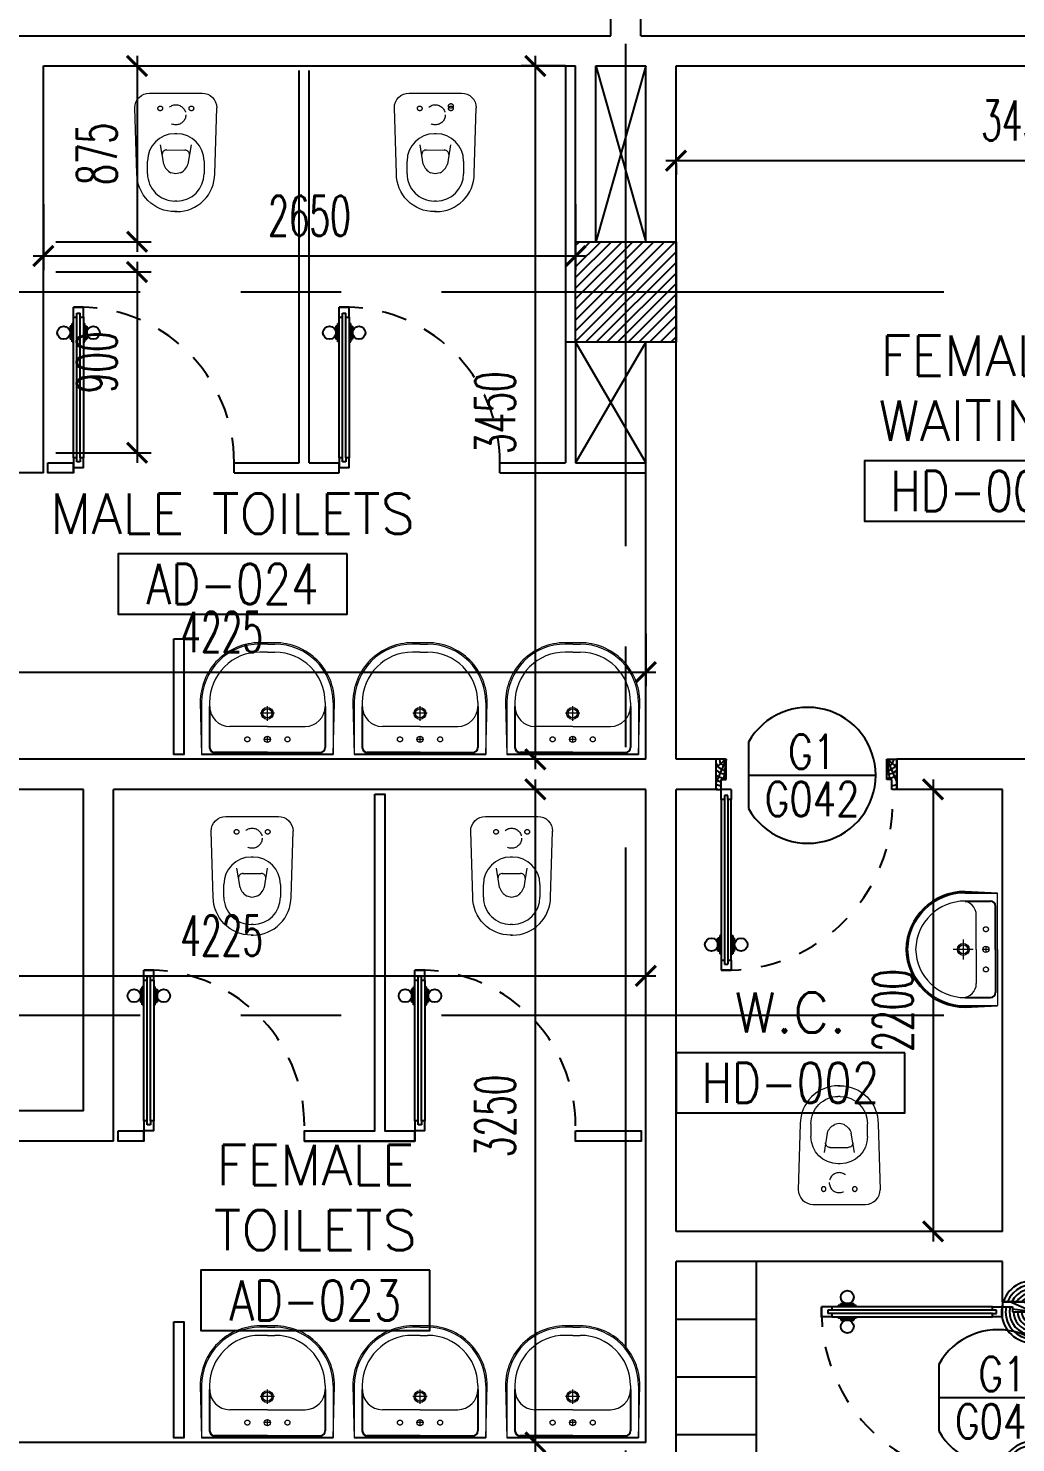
# Model space of a CAD drawing. Extents: x 417866.9 to 417960.2, y 43448 to 43538.2.
# Drawn here: x 417926.96 to 417931.88, y 43475.55 to 43482.59 of the extents above; entities that cross this region are included whole.
import ezdxf
from ezdxf.enums import TextEntityAlignment as Align

# ---------------------------------------------------------------- set-up
doc = ezdxf.new("R2010")
doc.units = 0
doc.header["$MEASUREMENT"] = 0
doc.header["$PDMODE"] = 3
doc.header["$PDSIZE"] = 0.1
for name, pattern in [('CENTERX2', [4, 2.5, -0.5, 0.5, -0.5]), ('DASHED', [0.75, 0.5, -0.25]), ('HIDDEN', [0.375, 0.25, -0.125]), ('HIDDEN2', [0.1875, 0.125, -0.0625])]:
    doc.linetypes.add(name, pattern=pattern)
doc.layers.get('0').update_dxf_attribs({"linetype": 'CONTINUOUS'})
doc.layers.get('DEFPOINTS').update_dxf_attribs({"linetype": 'CONTINUOUS'})
for name, color, linetype in [('A-JEERI', 3, 'CONTINUOUS'), ('AXES', 11, 'CENTERX2'), ('COL', 2, 'CONTINUOUS'), ('DIM', 4, 'CONTINUOUS'), ('DOOR', 4, 'CONTINUOUS'), ('DOOR-CR', 2, 'CONTINUOUS'), ('DOOR-NO', 3, 'CONTINUOUS'), ('FIX', 3, 'CONTINUOUS'), ('HAT', 8, 'CONTINUOUS'), ('Locker', 7, 'CONTINUOUS'), ('PART', 9, 'CONTINUOUS'), ('RM-BOX', 2, 'CONTINUOUS'), ('RM-NAME', 2, 'CONTINUOUS'), ('RM-NO', 2, 'CONTINUOUS'), ('SHAFT', 7, 'CONTINUOUS'), ('TEXT', 4, 'CONTINUOUS'), ('WALL', 2, 'CONTINUOUS')]:
    doc.layers.add(name, color=color, linetype=linetype)
doc.styles.add('ROMANS', font='ROMANS.shx', dxfattribs={"width": 0.6})
doc.dimstyles.new('STANDARD in', dxfattribs={"dimtxt": 0.2, "dimasz": 0.1, "dimexe": 0.07, "dimexo": 0.05, "dimgap": 0.1, "dimtad": 1, "dimdec": 0, "dimlfac": 1000, "dimzin": 0, "dimdsep": 46, "dimtxsty": 'ROMANS', "dimblk": 'ARCHTICK', "dimcen": 0.05, "dimdle": 0.05, "dimclrd": 4, "dimclre": 4, "dimclrt": 2, "dimadec": 0, "dimazin": 0, "dimtfac": 1, "dimtdec": 0, "dimtmove": 2, "dimatfit": 3, "dimfxl": 0, "dimtolj": 1, "dimtzin": 0, "dimarcsym": 0})

# ---------------------------------------------------------------- blocks, each defined once
blk = doc.blocks.new('WC')
at = {"layer": 'FIX', "lineweight": 20}
for p, q in [((475, 140.8), (538, 140.8)), ((394.8, 75.7), (490.4, 60.1)), ((339, 4.8), (339, -4.8)), ((533.7, 24.2), (539.5, 0)), ((539.5, 0), (533.7, -24.2)), ((674, 4.8), (674, -4.8)), ((490.4, -60.1), (394.8, -75.7)), ((213.2, -203.8), (210, -203.8)), ((538, -140.8), (475, -140.8))]:
    blk.add_line(p, q, dxfattribs=at)
at = {"layer": 'FIX', "linetype": 'Continuous', "lineweight": 20}
blk.add_line((420.1, -47.3), (420.4, 44.6), dxfattribs=at)
at = {"layer": 'FIX', "lineweight": 20}
for points in [[(210, -203.8, -0.414214), (137, -130.8), (137, 0), (137, 130.8, -0.414214), (210, 203.8)], [(727, -4.8), (727, 4.8, 0.414214), (538, 193.8), (210, 203.8)], [(727, 4.8), (727, -4.8, -0.414214), (538, -193.8), (210, -203.8)]]:
    blk.add_lwpolyline(points, format="xyb", dxfattribs=at)
at = {"layer": 'FIX', "linetype": 'HIDDEN', "lineweight": 20, "ltscale": 0.05}
for centre in [(213.2, 77.5), (213.2, -77.5)]:
    blk.add_circle(centre, 11.6, dxfattribs=at)
at = {"layer": 'FIX', "linetype": 'HIDDEN2', "lineweight": 20, "ltscale": 0.3}
blk.add_circle((245, 0), 49.8, dxfattribs=at)
at = {"layer": 'FIX', "lineweight": 20}
for centre, radius, start, end in [((475, 4.8), 136, 90, 180), ((538, 4.8), 136, 360, 90), ((464.4, -17.6), 82, 51.07583, 71.50405), ((473, -6.9), 68.2, 27.15318, 51.07583), ((475, -4.8), 136, 180, 270), ((464.4, 17.6), 82, 288.49595, 308.92417), ((473, 6.9), 68.2, 308.92417, 332.84682), ((538, -4.8), 136, 270, 0)]:
    blk.add_arc(centre, radius, start, end, dxfattribs=at)
at = {"layer": 'FIX', "linetype": 'Continuous', "lineweight": 20}
for centre, start, end in [((442.7, 45.5), 88.38785, 182.33379), ((442.4, -45.6), 177.66621, 271.61215)]:
    blk.add_arc(centre, 22.3, start, end, dxfattribs=at)
blk = doc.blocks.new('DOOR90')
at = {"layer": 'DOOR', "color": 7, "linetype": 'ByBlock'}
for p, q in [((-150, 0), (0, 0)), ((-150, 0), (-150, -25)), ((0, -50), (-113.7, 0)), ((0, -50), (-40.1, 0)), ((0, -50), (0, 0)), ((-1000, -25), (-1050, -25)), ((-1050, -75), (-1050, -25)), ((-1050, -25), (-1050, -75)), ((-1000, -42), (-1020, -42)), ((-1020, -42), (-1020, -58)), ((-1000, -58), (-1020, -58)), ((-1000, -25), (-1000, -42)), ((-1000, -58), (-1000, -75)), ((-877.6, -17.8), (-967.6, -17.8)), ((-967.6, -25), (-967.6, -17.8)), ((-955, -8.8), (-890.2, -8.8)), ((-955, -17.8), (-955, -8.8)), ((-955, -17.8), (-890.2, -17.8)), ((-890.2, -17.8), (-890.2, -8.8)), ((-877.6, -25), (-877.6, -17.8)), ((-200, -25), (-150, -25)), ((-200, -42), (-200, -25)), ((-180, -42), (-200, -42)), ((-200, -58), (-180, -58)), ((-200, -75), (-200, -58)), ((-180, -58), (-180, -42)), ((-150, -25), (-100, -25)), ((-150, -75), (-150, -25)), ((-100, -25), (-100, -50)), ((0, -50), (-100, -36.6)), ((-100, -50), (0, -50)), ((-1000, -75), (-1050, -75)), ((-967.6, -75), (-967.6, -82.2)), ((-877.6, -82.2), (-967.6, -82.2)), ((-955, -82.2), (-890.2, -82.2)), ((-955, -82.2), (-955, -91.2)), ((-955, -91.2), (-890.2, -91.2)), ((-890.2, -82.2), (-890.2, -91.2)), ((-877.6, -75), (-877.6, -82.2)), ((-150, -75), (-200, -75)), ((-150, -875), (-100, -875)), ((-150, -900), (-150, -875)), ((-150, -900), (0, -900)), ((0, -900), (-150, -900)), ((0, -850), (-113.7, -900)), ((-100, -875), (-100, -850)), ((0, -850), (-100, -863.4)), ((-100, -850), (0, -850)), ((0, -850), (-40.1, -900)), ((0, -850), (0, -900))]:
    blk.add_line(p, q, dxfattribs=at)
at = {"layer": 'DOOR', "linetype": 'ByBlock'}
for p, q in [((-200, -25), (-1000, -25)), ((-200, -42), (-1000, -42)), ((-200, -58), (-1000, -58)), ((-1000, -75), (-200, -75))]:
    blk.add_line(p, q, dxfattribs=at)
at = {"layer": 'DOOR', "color": 7, "linetype": 'ByBlock'}
for centre in [(-922.6, 23.5), (-922.6, -123.5)]:
    blk.add_circle(centre, 32.4, dxfattribs=at)
for centre, radius, start, end in [((0, -50), 154.4, 161.10529, 166.28577), ((0, -50), 94.4, 148.01819, 180), ((0, -50), 134.4, 158.15985, 169.28002), ((0, -50), 114.4, 154.08384, 167.37743), ((0, -50), 74.4, 137.77643, 180), ((0, -50), 54.4, 113.20738, 180), ((0, -50), 34.4, 90, 180), ((0, -50), 14.4, 90, 180), ((0, -850), 154.4, 193.71423, 198.89471), ((0, -850), 134.4, 190.71998, 201.84015), ((0, -850), 94.4, 180, 211.98181), ((0, -850), 74.4, 180, 222.22357), ((0, -850), 54.4, 180, 246.79262), ((0, -850), 34.4, 180, 270), ((0, -850), 14.4, 180, 270)]:
    blk.add_arc(centre, radius, start, end, dxfattribs=at)
at = {"layer": 'DOOR', "linetype": 'HIDDEN', "ltscale": 0.5}
blk.add_arc((-222.2, -50), 828.2, 178.27012, 275.00304, dxfattribs=at)
blk = doc.blocks.new('RM1')
at = {"layer": 'RM-BOX'}
blk.add_lwpolyline([(569.9, -200), (-569.9, -200), (-569.9, -500), (569.9, -500)], close=True, dxfattribs=at)
at = {"layer": 'RM-NAME', "style": 'ROMANS'}
for tag, p in [('ROOMNAME1', (0, 323.8)), ('ROOMNAME2', (0, 0))]:
    blk.add_attdef(tag, text='', height=200, dxfattribs=at).set_placement(p, align=Align.MIDDLE)
at = {"layer": 'RM-NO', "style": 'ROMANS', "width": 0.8}
blk.add_attdef('ROOMNO', text='', height=200, dxfattribs=at).set_placement((0, -350), align=Align.MIDDLE)
blk = doc.blocks.new('DD1')
at = {"layer": 'DOOR-CR'}
blk.add_line((-316.5, 0), (316.5, 0), dxfattribs=at)
blk.add_lwpolyline([(-316.5, -165.7, 3.820224), (-316.5, 165.7)], format="xyb", close=True, dxfattribs=at)
at = {"layer": 'DOOR-NO', "color": 255, "style": 'ROMANS'}
for tag, width, p in [('G', 0.8, (-21.7, 155.8)), ('0000', 0.7, (-21.7, -135.5))]:
    blk.add_attdef(tag, text='', height=195.5, dxfattribs=dict(at, width=width)).set_placement(p, align=Align.MIDDLE)
blk = doc.blocks.new('COL50')
at = {"layer": 'COL'}
blk.add_lwpolyline([(-250, 250), (-250, -250), (250, -250), (250, 250)], close=True, dxfattribs=at)
blk = doc.blocks.new('*X79')
at = {"color": 0}
for p, q in [((235124.7, 25061), (235624.7, 25561)), ((235128.6, 25117.8), (235571.7, 25561)), ((235128.6, 25170.9), (235518.7, 25561)), ((235128.6, 25223.9), (235465.6, 25561)), ((235128.6, 25276.9), (235412.6, 25561)), ((235128.6, 25330), (235359.6, 25561)), ((235128.6, 25383), (235306.5, 25561)), ((235128.6, 25436), (235253.5, 25561)), ((235128.6, 25489.1), (235200.5, 25561)), ((235128.6, 25542.1), (235147.4, 25561)), ((235177.8, 25061), (235628.6, 25511.8)), ((235230.8, 25061), (235628.6, 25458.7)), ((235283.8, 25061), (235628.6, 25405.7)), ((235336.9, 25061), (235628.6, 25352.7)), ((235389.9, 25061), (235628.6, 25299.6)), ((235442.9, 25061), (235628.6, 25246.6)), ((235496, 25061), (235628.6, 25193.6)), ((235549, 25061), (235628.6, 25140.5)), ((235602, 25061), (235628.6, 25087.5))]:
    blk.add_line(p, q, dxfattribs=at)
blk = doc.blocks.new('LAV1')
at = {"layer": 'FIX', "linetype": 'DASHED', "lineweight": 20, "ltscale": 0.05}
for p, q in [((49.5, 220), (-50.5, 220)), ((-0.5, 170), (-0.5, 270)), ((-0.5, 170), (-0.5, 270))]:
    blk.add_line(p, q, dxfattribs=at)
at = {"layer": 'FIX', "linetype": 'ByBlock', "ltscale": 0.3}
for p, q in [((-287, 210), (-280, 50)), ((-240, 210), (-240, 85)), ((240, 210), (240, 85)), ((287, 210), (280, 50)), ((0, 60), (-215, 60)), ((0, 60), (215, 60))]:
    blk.add_line(p, q, dxfattribs=at)
at = {"layer": 'FIX', "linetype": 'Continuous', "lineweight": 20}
for p, q in [((-280, 210), (-280, 50)), ((0, 155), (-170, 155)), ((0, 155), (170, 155)), ((280, 210), (280, 50)), ((0, 50), (-280, 50)), ((0, 50), (-247.3, 50)), ((0, 50), (280, 50)), ((0, 50), (247.3, 50))]:
    blk.add_line(p, q, dxfattribs=at)
at = {"layer": 'FIX', "lineweight": 20}
for p, q in [((15.6, 107.5), (-15.5, 107.5)), ((0, 92), (0, 123))]:
    blk.add_line(p, q, dxfattribs=at)
for centre, radius in [((-0.5, 220), 29.5), ((-0.5, 220), 22.5), ((0, 107.5), 15.5)]:
    blk.add_circle(centre, radius, dxfattribs=at)
at = {"layer": 'FIX', "linetype": 'HIDDEN', "lineweight": 20, "ltscale": 0.05}
for centre in [(-100, 107.5), (100, 107.5)]:
    blk.add_circle(centre, 12.4, dxfattribs=at)
at = {"layer": 'FIX', "linetype": 'ByBlock', "ltscale": 0.3}
for centre, radius, start, end in [((5.1, 212), 292.1, 90.99638, 180.39035), ((-5.1, 212), 292.1, 359.60965, 89.00362), ((-215, 85), 25, 180, 270), ((215, 85), 25, 270, 0)]:
    blk.add_arc(centre, radius, start, end, dxfattribs=at)
at = {"layer": 'FIX', "linetype": 'Continuous', "lineweight": 20}
for centre, radius, start, end in [((5.1, 212), 285.1, 91.02017, 180.39998), ((-5.1, 212), 285.1, 359.60002, 88.97983), ((5.1, 212), 245.1, 91.18134, 180.46566), ((-5.1, 212), 245.1, 359.53434, 88.81866), ((-170, 225), 70, 180, 270), ((170, 225), 70, 270, 0)]:
    blk.add_arc(centre, radius, start, end, dxfattribs=at)
blk = doc.blocks.new('LAV-003')
at = {"layer": 'FIX', "linetype": 'ByBlock'}
blk.add_line((-327.5, -25), (327.5, -25), dxfattribs=at)
at = {"layer": 'FIX', "linetype": 'Continuous', "lineweight": 20}
for p, q in [((-327.5, -285), (-327.5, -25)), ((327.5, -285), (327.5, -25)), ((0, -165), (-187.5, -165)), ((0, -165), (187.5, -165)), ((-287.5, -285), (-287.5, -265)), ((287.5, -285), (287.5, -265)), ((0, -535), (-37.5, -535)), ((0, -535), (37.5, -535)), ((0, -575), (-37.5, -575)), ((0, -575), (37.5, -575))]:
    blk.add_line(p, q, dxfattribs=at)
at = {"layer": 'FIX', "linetype": 'ByBlock', "ltscale": 0.3}
for p, q in [((-287.5, -265), (-287.5, -60)), ((0, -35), (-262.5, -35)), ((0, -35), (262.5, -35)), ((287.5, -265), (287.5, -60))]:
    blk.add_line(p, q, dxfattribs=at)
at = {"layer": 'FIX', "lineweight": 20}
for p, q in [((-15.6, -100.9), (15.5, -100.9)), ((0, -85.4), (0, -116.5))]:
    blk.add_line(p, q, dxfattribs=at)
at = {"layer": 'FIX', "linetype": 'DASHED', "lineweight": 20, "ltscale": 0.04}
for p, q in [((0, -193.9), (0, -266.1)), ((-35.7, -230.5), (36.6, -230.5))]:
    blk.add_line(p, q, dxfattribs=at)
at = {"layer": 'FIX', "linetype": 'Continuous', "lineweight": 20}
blk.add_lwpolyline([(294.8, -25), (0, -25), (-327.5, -25), (-334.5, -285, 0.414214), (-37.5, -582), (0, -582), (37.5, -582, 0.414214), (334.5, -285), (327.5, -25), (0, -25)], format="xyb", dxfattribs=at)
at = {"layer": 'FIX', "linetype": 'HIDDEN', "lineweight": 20, "ltscale": 0.05}
for centre in [(-100, -100.9), (100, -100.9)]:
    blk.add_circle(centre, 12.4, dxfattribs=at)
at = {"layer": 'FIX', "lineweight": 20}
for centre, radius in [((0, -100.9), 15.5), ((0.5, -230), 29.5), ((0.5, -230), 22.5)]:
    blk.add_circle(centre, radius, dxfattribs=at)
at = {"layer": 'FIX', "linetype": 'ByBlock', "ltscale": 0.3}
for centre, start, end in [((-262.5, -60), 90, 180), ((262.5, -60), 0, 90)]:
    blk.add_arc(centre, 25, start, end, dxfattribs=at)
at = {"layer": 'FIX', "linetype": 'Continuous', "lineweight": 20}
for centre, radius, start, end in [((-187.5, -265), 100, 90, 180), ((187.5, -265), 100, 0, 90), ((-37.5, -285), 290, 180, 270), ((-37.5, -285), 250, 180, 270), ((37.5, -285), 290, 270, 0), ((37.5, -285), 250, 270, 0)]:
    blk.add_arc(centre, radius, start, end, dxfattribs=at)
blk = doc.blocks.new('_ARCHTICK')
at = {"color": 0, "linetype": 'ByBlock', "const_width": 0.15}
blk.add_lwpolyline([(-0.5, -0.5), (0.5, 0.5)], dxfattribs=at)
blk = doc.blocks.new('*D229')
at = {"layer": 'DEFPOINTS', "color": 0}
for p in [(417929.4862, 43478.7993), (417930.0366, 43478.7993), (417930.0366, 43475.5493)]:
    blk.add_point(p, dxfattribs=at)
at = {"layer": 'DIM', "color": 4, "lineweight": -2}
for p, q in [((417929.4862, 43475.4993), (417929.4862, 43478.8493)), ((417929.9866, 43478.7993), (417929.4162, 43478.7993)), ((417929.9866, 43475.5493), (417929.4162, 43475.5493))]:
    blk.add_line(p, q, dxfattribs=at)
at = {"layer": 'DIM', "color": 4, "lineweight": -2, "xscale": 0.1, "yscale": 0.1, "zscale": 0.1}
for p, rotation in [((417929.4862, 43478.7993), 90), ((417929.4862, 43475.5493), 270)]:
    blk.add_blockref('_ARCHTICK', p, dxfattribs=dict(at, rotation=rotation))
at = {"layer": 'DIM', "color": 2, "insert": (417929.2862, 43477.1743), "char_height": 0.2, "attachment_point": 5, "rotation": 90, "style": 'ROMANS'}
blk.add_mtext('\\A1;3250', dxfattribs=at)
blk = doc.blocks.new('*D230')
at = {"layer": 'DEFPOINTS', "color": 0}
for p in [(417930.0366, 43477.8715), (417930.0366, 43476.103), (417925.8116, 43475.7792)]:
    blk.add_point(p, dxfattribs=at)
at = {"layer": 'DIM', "color": 4, "lineweight": -2}
for p, q in [((417925.8116, 43475.8292), (417925.8116, 43477.9415)), ((417930.0366, 43476.153), (417930.0366, 43477.9415)), ((417925.7616, 43477.8715), (417930.0866, 43477.8715))]:
    blk.add_line(p, q, dxfattribs=at)
at = {"layer": 'DIM', "color": 4, "lineweight": -2, "xscale": 0.1, "yscale": 0.1, "zscale": 0.1, "rotation": 180}
blk.add_blockref('_ARCHTICK', (417925.8116, 43477.8715), dxfattribs=at)
at = {"layer": 'DIM', "color": 4, "lineweight": -2, "xscale": 0.1, "yscale": 0.1, "zscale": 0.1}
blk.add_blockref('_ARCHTICK', (417930.0366, 43477.8715), dxfattribs=at)
at = {"layer": 'DIM', "color": 2, "insert": (417927.9241, 43478.0715), "char_height": 0.2, "attachment_point": 5, "style": 'ROMANS'}
blk.add_mtext('\\A1;4225', dxfattribs=at)
blk = doc.blocks.new('*D231')
at = {"layer": 'DEFPOINTS', "color": 0}
for p in [(417929.4862, 43482.3993), (417929.6866, 43482.3993), (417930.0366, 43478.9493)]:
    blk.add_point(p, dxfattribs=at)
at = {"layer": 'DIM', "color": 4, "lineweight": -2}
for p, q in [((417929.4862, 43478.8993), (417929.4862, 43482.4493)), ((417929.6366, 43482.3993), (417929.4162, 43482.3993)), ((417929.9866, 43478.9493), (417929.4162, 43478.9493))]:
    blk.add_line(p, q, dxfattribs=at)
at = {"layer": 'DIM', "color": 4, "lineweight": -2, "xscale": 0.1, "yscale": 0.1, "zscale": 0.1}
for p, rotation in [((417929.4862, 43482.3993), 90), ((417929.4862, 43478.9493), 270)]:
    blk.add_blockref('_ARCHTICK', p, dxfattribs=dict(at, rotation=rotation))
at = {"layer": 'DIM', "color": 2, "insert": (417929.2862, 43480.6743), "char_height": 0.2, "attachment_point": 5, "rotation": 90, "style": 'ROMANS'}
blk.add_mtext('\\A1;3450', dxfattribs=at)
blk = doc.blocks.new('*D232')
at = {"layer": 'DEFPOINTS', "color": 0}
for p in [(417930.0366, 43479.6257), (417930.0366, 43479.3824), (417925.8116, 43478.9493)]:
    blk.add_point(p, dxfattribs=at)
at = {"layer": 'DIM', "color": 4, "lineweight": -2}
for p, q in [((417930.0366, 43479.5757), (417930.0366, 43479.3124)), ((417925.8116, 43478.9993), (417925.8116, 43479.4524)), ((417925.7616, 43479.3824), (417930.0866, 43479.3824))]:
    blk.add_line(p, q, dxfattribs=at)
at = {"layer": 'DIM', "color": 4, "lineweight": -2, "xscale": 0.1, "yscale": 0.1, "zscale": 0.1, "rotation": 180}
blk.add_blockref('_ARCHTICK', (417925.8116, 43479.3824), dxfattribs=at)
at = {"layer": 'DIM', "color": 4, "lineweight": -2, "xscale": 0.1, "yscale": 0.1, "zscale": 0.1}
blk.add_blockref('_ARCHTICK', (417930.0366, 43479.3824), dxfattribs=at)
at = {"layer": 'DIM', "color": 2, "insert": (417927.9241, 43479.5824), "char_height": 0.2, "attachment_point": 5, "style": 'ROMANS'}
blk.add_mtext('\\A1;4225', dxfattribs=at)
blk = doc.blocks.new('*D233')
at = {"layer": 'DEFPOINTS', "color": 0}
for p in [(417927.0366, 43481.761), (417929.6866, 43481.761), (417927.0366, 43481.4534)]:
    blk.add_point(p, dxfattribs=at)
at = {"layer": 'DIM', "color": 4, "lineweight": -2}
for p, q in [((417927.0366, 43481.711), (417927.0366, 43481.3834)), ((417929.6866, 43481.711), (417929.6866, 43481.3834)), ((417929.7366, 43481.4534), (417926.9866, 43481.4534))]:
    blk.add_line(p, q, dxfattribs=at)
at = {"layer": 'DIM', "color": 4, "lineweight": -2, "xscale": 0.1, "yscale": 0.1, "zscale": 0.1, "rotation": 180}
blk.add_blockref('_ARCHTICK', (417927.0366, 43481.4534), dxfattribs=at)
at = {"layer": 'DIM', "color": 4, "lineweight": -2, "xscale": 0.1, "yscale": 0.1, "zscale": 0.1}
blk.add_blockref('_ARCHTICK', (417929.6866, 43481.4534), dxfattribs=at)
at = {"layer": 'DIM', "color": 2, "insert": (417928.3616, 43481.6534), "char_height": 0.2, "attachment_point": 5, "style": 'ROMANS'}
blk.add_mtext('\\A1;2650', dxfattribs=at)
blk = doc.blocks.new('*D463')
at = {"layer": 'DEFPOINTS', "color": 0}
for p in [(417927.048, 43482.3993), (417927.048, 43481.5243), (417927.5031, 43481.5243)]:
    blk.add_point(p, dxfattribs=at)
at = {"layer": 'DIM', "color": 4, "lineweight": -2}
for p, q in [((417927.5031, 43482.4493), (417927.5031, 43481.4743)), ((417927.098, 43482.3993), (417927.5731, 43482.3993)), ((417927.098, 43481.5243), (417927.5731, 43481.5243))]:
    blk.add_line(p, q, dxfattribs=at)
at = {"layer": 'DIM', "color": 4, "lineweight": -2, "xscale": 0.1, "yscale": 0.1, "zscale": 0.1}
for p, rotation in [((417927.5031, 43482.3993), 90), ((417927.5031, 43481.5243), 270)]:
    blk.add_blockref('_ARCHTICK', p, dxfattribs=dict(at, rotation=rotation))
at = {"layer": 'DIM', "color": 2, "insert": (417927.3031, 43481.9618), "char_height": 0.2, "attachment_point": 5, "rotation": 90, "style": 'ROMANS'}
blk.add_mtext('\\A1;875', dxfattribs=at)
blk = doc.blocks.new('*D462')
at = {"layer": 'DEFPOINTS', "color": 0}
for p in [(417927.048, 43481.3743), (417927.048, 43480.4743), (417927.5031, 43480.4743)]:
    blk.add_point(p, dxfattribs=at)
at = {"layer": 'DIM', "color": 4, "lineweight": -2}
for p, q in [((417927.5031, 43481.4243), (417927.5031, 43480.4243)), ((417927.098, 43481.3743), (417927.5731, 43481.3743)), ((417927.098, 43480.4743), (417927.5731, 43480.4743))]:
    blk.add_line(p, q, dxfattribs=at)
at = {"layer": 'DIM', "color": 4, "lineweight": -2, "xscale": 0.1, "yscale": 0.1, "zscale": 0.1}
for p, rotation in [((417927.5031, 43481.3743), 90), ((417927.5031, 43480.4743), 270)]:
    blk.add_blockref('_ARCHTICK', p, dxfattribs=dict(at, rotation=rotation))
at = {"layer": 'DIM', "color": 2, "insert": (417927.3031, 43480.9243), "char_height": 0.2, "attachment_point": 5, "rotation": 90, "style": 'ROMANS'}
blk.add_mtext('\\A1;900', dxfattribs=at)
blk = doc.blocks.new('*D250')
at = {"layer": 'DEFPOINTS', "color": 0}
for p in [(417930.1866, 43481.9649), (417933.6366, 43481.9649), (417933.6366, 43481.9281)]:
    blk.add_point(p, dxfattribs=at)
at = {"layer": 'DIM', "color": 4, "lineweight": -2}
for p, q in [((417930.1366, 43481.9281), (417933.6866, 43481.9281)), ((417930.1866, 43481.9149), (417930.1866, 43481.8581)), ((417933.6366, 43481.9149), (417933.6366, 43481.8581))]:
    blk.add_line(p, q, dxfattribs=at)
at = {"layer": 'DIM', "color": 4, "lineweight": -2, "xscale": 0.1, "yscale": 0.1, "zscale": 0.1, "rotation": 180}
blk.add_blockref('_ARCHTICK', (417930.1866, 43481.9281), dxfattribs=at)
at = {"layer": 'DIM', "color": 4, "lineweight": -2, "xscale": 0.1, "yscale": 0.1, "zscale": 0.1}
blk.add_blockref('_ARCHTICK', (417933.6366, 43481.9281), dxfattribs=at)
at = {"layer": 'DIM', "color": 2, "insert": (417931.9116, 43482.1281), "char_height": 0.2, "attachment_point": 5, "style": 'ROMANS'}
blk.add_mtext('\\A1;3450', dxfattribs=at)
blk = doc.blocks.new('*D253')
at = {"layer": 'DEFPOINTS', "color": 0}
for p in [(417931.8116, 43478.7993), (417931.4661, 43476.5993), (417931.8116, 43476.5993)]:
    blk.add_point(p, dxfattribs=at)
at = {"layer": 'DIM', "color": 4, "lineweight": -2}
for p, q in [((417931.4661, 43478.8493), (417931.4661, 43476.5493)), ((417931.7616, 43478.7993), (417931.3961, 43478.7993)), ((417931.7616, 43476.5993), (417931.3961, 43476.5993))]:
    blk.add_line(p, q, dxfattribs=at)
at = {"layer": 'DIM', "color": 4, "lineweight": -2, "xscale": 0.1, "yscale": 0.1, "zscale": 0.1}
for p, rotation in [((417931.4661, 43478.7993), 90), ((417931.4661, 43476.5993), 270)]:
    blk.add_blockref('_ARCHTICK', p, dxfattribs=dict(at, rotation=rotation))
at = {"layer": 'DIM', "color": 2, "insert": (417931.2661, 43477.6993), "char_height": 0.2, "attachment_point": 5, "rotation": 90, "style": 'ROMANS'}
blk.add_mtext('\\A1;2200', dxfattribs=at)

msp = doc.modelspace()

# ---------------------------------------------------------------- linework, layer by layer
at = {"layer": 'AXES'}
for p, q in [((417929.9366, 43460.01), (417929.9366, 43537.5491)), ((417959.5194, 43481.2743), (417889.6966, 43481.2743)), ((417959.5194, 43477.6743), (417889.6966, 43477.6743))]:
    msp.add_line(p, q, dxfattribs=at)
at = {"layer": 'DOOR', "linetype": 'ByBlock'}
for p, q in [((417927.1866, 43481.1993), (417927.2366, 43481.1993)), ((417927.2366, 43481.1993), (417927.1866, 43481.1993)), ((417927.1866, 43481.1493), (417927.1866, 43481.1993)), ((417927.1866, 43480.4493), (417927.1866, 43481.1493)), ((417927.1866, 43481.1493), (417927.2036, 43481.1493)), ((417927.2036, 43481.1693), (417927.2196, 43481.1693)), ((417927.2036, 43481.1493), (417927.2036, 43481.1693)), ((417927.2036, 43480.4493), (417927.2036, 43481.1493)), ((417927.2196, 43481.1493), (417927.2196, 43481.1693)), ((417927.2196, 43480.4493), (417927.2196, 43481.1493)), ((417927.2196, 43481.1493), (417927.2366, 43481.1493)), ((417927.2366, 43481.1493), (417927.2366, 43481.1993)), ((417927.2366, 43481.1493), (417927.2366, 43480.4493)), ((417928.5097, 43481.1993), (417928.5597, 43481.1993)), ((417928.5597, 43481.1993), (417928.5097, 43481.1993)), ((417928.5097, 43481.1493), (417928.5097, 43481.1993)), ((417928.5097, 43480.4493), (417928.5097, 43481.1493)), ((417928.5097, 43481.1493), (417928.5267, 43481.1493)), ((417928.5267, 43481.1693), (417928.5427, 43481.1693)), ((417928.5267, 43481.1493), (417928.5267, 43481.1693)), ((417928.5267, 43480.4493), (417928.5267, 43481.1493)), ((417928.5427, 43481.1493), (417928.5427, 43481.1693)), ((417928.5427, 43480.4493), (417928.5427, 43481.1493)), ((417928.5427, 43481.1493), (417928.5597, 43481.1493)), ((417928.5597, 43481.1493), (417928.5597, 43481.1993)), ((417928.5597, 43481.1493), (417928.5597, 43480.4493)), ((417927.1794, 43481.1044), (417927.1704, 43481.1044)), ((417927.1704, 43481.1044), (417927.1704, 43481.0396)), ((417927.1866, 43481.117), (417927.1794, 43481.117)), ((417927.1794, 43481.027), (417927.1794, 43481.117)), ((417927.1794, 43481.1044), (417927.1794, 43481.0396)), ((417927.2366, 43481.117), (417927.2438, 43481.117)), ((417927.2438, 43481.027), (417927.2438, 43481.117)), ((417927.2438, 43481.1044), (417927.2528, 43481.1044)), ((417927.2438, 43481.1044), (417927.2438, 43481.0396)), ((417927.2528, 43481.1044), (417927.2528, 43481.0396)), ((417928.5025, 43481.1044), (417928.4935, 43481.1044)), ((417928.4935, 43481.1044), (417928.4935, 43481.0396)), ((417928.5097, 43481.117), (417928.5025, 43481.117)), ((417928.5025, 43481.027), (417928.5025, 43481.117)), ((417928.5025, 43481.1044), (417928.5025, 43481.0396)), ((417928.5597, 43481.117), (417928.5669, 43481.117)), ((417928.5669, 43481.027), (417928.5669, 43481.117)), ((417928.5669, 43481.1044), (417928.5759, 43481.1044)), ((417928.5669, 43481.1044), (417928.5669, 43481.0396)), ((417928.5759, 43481.1044), (417928.5759, 43481.0396)), ((417927.1794, 43481.0396), (417927.1704, 43481.0396)), ((417927.1866, 43481.027), (417927.1794, 43481.027)), ((417927.2366, 43481.027), (417927.2438, 43481.027)), ((417927.2438, 43481.0396), (417927.2528, 43481.0396)), ((417928.5025, 43481.0396), (417928.4935, 43481.0396)), ((417928.5097, 43481.027), (417928.5025, 43481.027)), ((417928.5597, 43481.027), (417928.5669, 43481.027)), ((417928.5669, 43481.0396), (417928.5759, 43481.0396)), ((417927.1866, 43480.4493), (417927.1866, 43480.3993)), ((417927.2036, 43480.4493), (417927.1866, 43480.4493)), ((417927.2036, 43480.4293), (417927.2036, 43480.4493)), ((417927.2196, 43480.4493), (417927.2196, 43480.4293)), ((417927.2366, 43480.4493), (417927.2196, 43480.4493)), ((417927.2366, 43480.3993), (417927.2366, 43480.4493)), ((417928.5097, 43480.4493), (417928.5097, 43480.3993)), ((417928.5267, 43480.4493), (417928.5097, 43480.4493)), ((417928.5267, 43480.4293), (417928.5267, 43480.4493)), ((417928.5427, 43480.4493), (417928.5427, 43480.4293)), ((417928.5597, 43480.4493), (417928.5427, 43480.4493)), ((417928.5597, 43480.3993), (417928.5597, 43480.4493)), ((417927.2366, 43480.3993), (417927.1866, 43480.3993)), ((417927.2196, 43480.4293), (417927.2036, 43480.4293)), ((417928.5597, 43480.3993), (417928.5097, 43480.3993)), ((417928.5427, 43480.4293), (417928.5267, 43480.4293)), ((417927.5366, 43477.8993), (417927.5866, 43477.8993)), ((417927.5866, 43477.8993), (417927.5366, 43477.8993)), ((417927.5366, 43477.8493), (417927.5366, 43477.8993)), ((417927.5866, 43477.8493), (417927.5866, 43477.8993)), ((417928.8866, 43477.8993), (417928.9366, 43477.8993)), ((417928.9366, 43477.8993), (417928.8866, 43477.8993)), ((417928.8866, 43477.8493), (417928.8866, 43477.8993)), ((417928.9366, 43477.8493), (417928.9366, 43477.8993)), ((417927.5366, 43477.1493), (417927.5366, 43477.8493)), ((417927.5366, 43477.8493), (417927.5536, 43477.8493)), ((417927.5536, 43477.8693), (417927.5696, 43477.8693)), ((417927.5536, 43477.8493), (417927.5536, 43477.8693)), ((417927.5536, 43477.1493), (417927.5536, 43477.8493)), ((417927.5696, 43477.8493), (417927.5696, 43477.8693)), ((417927.5696, 43477.1493), (417927.5696, 43477.8493)), ((417927.5696, 43477.8493), (417927.5866, 43477.8493)), ((417927.5866, 43477.8493), (417927.5866, 43477.1493)), ((417928.8866, 43477.1493), (417928.8866, 43477.8493)), ((417928.8866, 43477.8493), (417928.9036, 43477.8493)), ((417928.9036, 43477.8693), (417928.9196, 43477.8693)), ((417928.9036, 43477.8493), (417928.9036, 43477.8693)), ((417928.9036, 43477.1493), (417928.9036, 43477.8493)), ((417928.9196, 43477.8493), (417928.9196, 43477.8693)), ((417928.9196, 43477.1493), (417928.9196, 43477.8493)), ((417928.9196, 43477.8493), (417928.9366, 43477.8493)), ((417928.9366, 43477.8493), (417928.9366, 43477.1493)), ((417927.5294, 43477.8044), (417927.5204, 43477.8044)), ((417927.5204, 43477.8044), (417927.5204, 43477.7396)), ((417927.5366, 43477.817), (417927.5294, 43477.817)), ((417927.5294, 43477.727), (417927.5294, 43477.817)), ((417927.5294, 43477.8044), (417927.5294, 43477.7396)), ((417927.5866, 43477.817), (417927.5938, 43477.817)), ((417927.5938, 43477.727), (417927.5938, 43477.817)), ((417927.5938, 43477.8044), (417927.6028, 43477.8044)), ((417927.5938, 43477.8044), (417927.5938, 43477.7396)), ((417927.6028, 43477.8044), (417927.6028, 43477.7396)), ((417928.8794, 43477.8044), (417928.8704, 43477.8044)), ((417928.8704, 43477.8044), (417928.8704, 43477.7396)), ((417928.8866, 43477.817), (417928.8794, 43477.817)), ((417928.8794, 43477.727), (417928.8794, 43477.817)), ((417928.8794, 43477.8044), (417928.8794, 43477.7396)), ((417928.9366, 43477.817), (417928.9438, 43477.817)), ((417928.9438, 43477.727), (417928.9438, 43477.817)), ((417928.9438, 43477.8044), (417928.9528, 43477.8044)), ((417928.9438, 43477.8044), (417928.9438, 43477.7396)), ((417928.9528, 43477.8044), (417928.9528, 43477.7396)), ((417927.5294, 43477.7396), (417927.5204, 43477.7396)), ((417927.5366, 43477.727), (417927.5294, 43477.727)), ((417927.5866, 43477.727), (417927.5938, 43477.727)), ((417927.5938, 43477.7396), (417927.6028, 43477.7396)), ((417928.8794, 43477.7396), (417928.8704, 43477.7396)), ((417928.8866, 43477.727), (417928.8794, 43477.727)), ((417928.9366, 43477.727), (417928.9438, 43477.727)), ((417928.9438, 43477.7396), (417928.9528, 43477.7396)), ((417927.5366, 43477.1493), (417927.5366, 43477.0993)), ((417927.5536, 43477.1493), (417927.5366, 43477.1493)), ((417927.5536, 43477.1293), (417927.5536, 43477.1493)), ((417927.5696, 43477.1293), (417927.5536, 43477.1293)), ((417927.5696, 43477.1493), (417927.5696, 43477.1293)), ((417927.5866, 43477.1493), (417927.5696, 43477.1493)), ((417927.5866, 43477.0993), (417927.5866, 43477.1493)), ((417928.8866, 43477.1493), (417928.8866, 43477.0993)), ((417928.9036, 43477.1493), (417928.8866, 43477.1493)), ((417928.9036, 43477.1293), (417928.9036, 43477.1493)), ((417928.9196, 43477.1293), (417928.9036, 43477.1293)), ((417928.9196, 43477.1493), (417928.9196, 43477.1293)), ((417928.9366, 43477.1493), (417928.9196, 43477.1493)), ((417928.9366, 43477.0993), (417928.9366, 43477.1493)), ((417927.5866, 43477.0993), (417927.5366, 43477.0993)), ((417928.9366, 43477.0993), (417928.8866, 43477.0993))]:
    msp.add_line(p, q, dxfattribs=at)
for centre in [(417927.1381, 43481.072), (417927.2851, 43481.072), (417928.4612, 43481.072), (417928.6082, 43481.072), (417927.4881, 43477.772), (417927.6351, 43477.772), (417928.8381, 43477.772), (417928.9851, 43477.772)]:
    msp.add_circle(centre, 0.0324, dxfattribs=at)
at = {"layer": 'DOOR', "linetype": 'HIDDEN', "ltscale": 0.5}
for centre in [(417927.2116, 43480.4247), (417928.5347, 43480.4247), (417927.5616, 43477.1247), (417928.9116, 43477.1247)]:
    msp.add_arc(centre, 0.775, 359.97019, 91.84857, dxfattribs=at)
at = {"layer": 'FIX', "color": 1, "linetype": 'HIDDEN', "lineweight": 20, "ltscale": 0.05}
msp.add_circle((417929.0656, 43482.2002), 0.0116, dxfattribs=at)
at = {"layer": 'FIX', "color": 32, "linetype": 'HIDDEN', "lineweight": 20, "ltscale": 0.05}
for centre in [(417928.2521, 43479.0483), (417929.7721, 43479.0483)]:
    msp.add_circle(centre, 0.0124, dxfattribs=at)
at = {"layer": 'Locker'}
for p, q in [((417930.5866, 43474.3243), (417930.5866, 43476.4493)), ((417930.5866, 43476.1618), (417930.1866, 43476.1618)), ((417930.5866, 43475.8743), (417930.1866, 43475.8743)), ((417930.5866, 43475.5868), (417930.1866, 43475.5868))]:
    msp.add_line(p, q, dxfattribs=at)
at = {"layer": 'PART'}
for p, q in [((417928.3097, 43480.4243), (417928.3097, 43482.3763)), ((417928.3597, 43480.4243), (417928.3597, 43482.3763)), ((417929.6366, 43482.3993), (417929.6366, 43481.0243)), ((417929.6366, 43481.0243), (417929.6366, 43480.4243)), ((417929.6866, 43481.0243), (417929.6366, 43481.0243)), ((417929.6866, 43481.0243), (417929.6866, 43480.4243)), ((417927.1866, 43480.3743), (417927.1866, 43480.4243)), ((417927.9866, 43480.4243), (417928.3097, 43480.4243)), ((417927.9866, 43480.3743), (417927.9866, 43480.4243)), ((417927.9866, 43480.3743), (417928.5097, 43480.3743)), ((417928.3597, 43480.4243), (417928.5097, 43480.4243)), ((417928.5097, 43480.3743), (417928.5097, 43480.4243)), ((417929.3097, 43480.4243), (417929.6366, 43480.4243)), ((417929.3097, 43480.3743), (417929.3097, 43480.4243)), ((417929.3097, 43480.3743), (417930.0366, 43480.3743)), ((417929.6866, 43480.4243), (417930.0366, 43480.4243)), ((417927.6866, 43479.5493), (417927.7366, 43479.5493)), ((417927.5366, 43477.0493), (417927.5366, 43477.0993)), ((417928.3366, 43477.0993), (417928.6866, 43477.0993)), ((417928.3366, 43477.0493), (417928.3366, 43477.0993)), ((417928.7366, 43477.0993), (417928.8866, 43477.0993)), ((417928.8866, 43477.0493), (417928.8866, 43477.0993)), ((417929.6866, 43477.0493), (417929.6866, 43477.0993)), ((417928.3366, 43477.0493), (417928.8866, 43477.0493))]:
    msp.add_line(p, q, dxfattribs=at)
for points in [[(417927.0593, 43480.4243), (417927.1866, 43480.4243), (417927.1866, 43480.3743), (417927.0593, 43480.3743)], [(417927.6866, 43479.5493), (417927.7366, 43479.5493), (417927.7366, 43478.9723), (417927.6866, 43478.9723)], [(417928.6866, 43478.7763), (417928.7366, 43478.7763), (417928.7366, 43477.0993), (417928.8866, 43477.0993), (417928.8866, 43477.0493), (417928.3366, 43477.0493), (417928.3366, 43477.0993), (417928.6866, 43477.0993)], [(417927.4096, 43477.0993), (417927.5366, 43477.0993), (417927.5366, 43477.0493), (417927.4096, 43477.0493)], [(417929.6866, 43477.0993), (417930.0136, 43477.0993), (417930.0136, 43477.0493), (417929.6866, 43477.0493)], [(417927.6866, 43476.1493), (417927.7366, 43476.1493), (417927.7366, 43475.5723), (417927.6866, 43475.5723)]]:
    msp.add_lwpolyline(points, close=True, dxfattribs=at)
at = {"layer": 'SHAFT'}
for p, q in [((417929.7866, 43482.3993), (417930.0366, 43481.5243)), ((417930.0366, 43482.3993), (417929.7866, 43481.5243)), ((417929.6866, 43481.0243), (417930.0366, 43480.4243)), ((417930.0366, 43481.0243), (417929.6866, 43480.4243))]:
    msp.add_line(p, q, dxfattribs=at)
at = {"layer": 'WALL'}
for p, q in [((417929.8616, 43482.5493), (417929.8616, 43482.7743)), ((417930.0116, 43482.5493), (417930.0116, 43482.7743)), ((417925.6616, 43482.5493), (417929.8616, 43482.5493)), ((417930.0116, 43482.5493), (417933.7866, 43482.5493)), ((417927.0366, 43482.3993), (417929.6866, 43482.3993)), ((417927.0366, 43480.3743), (417927.0366, 43482.3993)), ((417929.6866, 43481.5243), (417929.6866, 43482.3993)), ((417929.7866, 43481.5243), (417929.7866, 43482.3993)), ((417929.7866, 43482.3993), (417930.0366, 43482.3993)), ((417930.0366, 43481.5243), (417930.0366, 43482.3993)), ((417930.1866, 43478.9493), (417930.1866, 43482.3993)), ((417930.1866, 43482.3993), (417933.6366, 43482.3993)), ((417930.0366, 43478.9493), (417930.0366, 43481.0243)), ((417927.0366, 43480.3743), (417926.6116, 43480.3743)), ((417930.0366, 43478.9493), (417925.8116, 43478.9493)), ((417930.3866, 43478.9493), (417930.1866, 43478.9493)), ((417930.3866, 43478.7993), (417930.3866, 43478.9493)), ((417933.6366, 43478.9493), (417931.2866, 43478.9493)), ((417931.2866, 43478.7993), (417931.2866, 43478.9493)), ((417927.2366, 43478.7993), (417925.6616, 43478.7993)), ((417927.2366, 43477.1993), (417927.2366, 43478.7993)), ((417930.0366, 43478.7993), (417927.3866, 43478.7993)), ((417927.3866, 43477.0493), (417927.3866, 43478.7993)), ((417930.0366, 43475.5493), (417930.0366, 43478.7993)), ((417930.3866, 43478.7993), (417930.1866, 43478.7993)), ((417930.1866, 43476.5993), (417930.1866, 43478.7993)), ((417931.8116, 43478.7993), (417931.2866, 43478.7993)), ((417931.8116, 43476.5993), (417931.8116, 43478.7993)), ((417927.2366, 43477.1993), (417926.9116, 43477.1993)), ((417927.3866, 43477.0493), (417926.9116, 43477.0493)), ((417931.8116, 43476.5993), (417930.1866, 43476.5993)), ((417930.1866, 43474.1743), (417930.1866, 43476.4493)), ((417931.8116, 43476.4493), (417930.1866, 43476.4493)), ((417931.8116, 43476.2493), (417931.8116, 43476.4493)), ((417931.9616, 43476.2493), (417931.8116, 43476.2493)), ((417930.0366, 43475.5493), (417925.8116, 43475.5493))]:
    msp.add_line(p, q, dxfattribs=at)

# ---------------------------------------------------------------- block references
at = {"layer": 'A-JEERI', "linetype": 'ByBlock', "xscale": 0.001000000047497451, "yscale": 0.0009999999892897904, "zscale": 0.001, "rotation": 180}
for p in [(417928.1521, 43478.9473), (417928.9121, 43478.9473), (417929.6721, 43478.9473), (417928.1521, 43475.5473), (417928.9121, 43475.5473), (417929.6721, 43475.5473)]:
    msp.add_blockref('LAV-003', p, dxfattribs=at)
at = {"layer": 'COL', "xscale": -0.001000000047497451, "yscale": 0.0009999999892897904, "zscale": 0.001}
msp.add_blockref('COL50', (417929.9366, 43481.2743), dxfattribs=at)
at = {"layer": 'DOOR', "color": 0, "xscale": 0.0009999999892897904, "yscale": 0.0009999999892897904, "zscale": 0.001, "rotation": 90}
msp.add_blockref('DOOR90', (417930.3866, 43478.9493), dxfattribs=at)
at = {"layer": 'DOOR', "color": 0, "xscale": 0.001000000047497451, "yscale": 0.0009999999892897904, "zscale": 0.001}
msp.add_blockref('DOOR90', (417931.9616, 43476.2493), dxfattribs=at)
at = {"layer": 'DOOR-NO'}
ref = msp.add_blockref('DD1', (417930.8643, 43478.8693), dxfattribs=dict(at, xscale=0.001000000047497451, yscale=0.0009999999892897904, zscale=0.001))
ref.add_attrib('G', 'G1', dxfattribs={"height": 0.17, "style": 'ROMANS', "width": 0.8}).set_placement((417930.8643, 43478.9872), align=Align.MIDDLE)
ref.add_attrib('000', 'G042', dxfattribs={"height": 0.17, "style": 'ROMANS', "width": 0.8}).set_placement((417930.8643, 43478.7514), align=Align.MIDDLE)
ref = msp.add_blockref('DD1', (417931.8114, 43475.7724), dxfattribs=dict(at, xscale=0.001000000047497451, yscale=0.0009999999892897904, zscale=0.001))
ref.add_attrib('G', 'G1', dxfattribs={"height": 0.17, "style": 'ROMANS', "width": 0.8}).set_placement((417931.8114, 43475.8903), align=Align.MIDDLE)
ref.add_attrib('000', 'G044', dxfattribs={"height": 0.17, "style": 'ROMANS', "width": 0.8}).set_placement((417931.8114, 43475.6545), align=Align.MIDDLE)
at = {"layer": 'HAT', "xscale": 0.001000000047497451, "yscale": 0.0009999999892897904, "zscale": 0.001}
msp.add_blockref('*X79', (417694.5581, 43455.9633), dxfattribs=at)
msp.add_blockref('RM1', (417931.6956, 43480.6339), dxfattribs=at).add_auto_attribs({'ROOMNO': 'HD-001', 'ROOMNAME2': 'WAITING', 'ROOMNAME1': 'FEMALE'})
at = {"layer": 'TEXT', "yscale": 0.0009999999892897904, "zscale": 0.001, "rotation": 270}
for p, xscale in [((417927.6961, 43482.4013), 0.0009999999892897904), ((417928.9881, 43482.4013), 0.0009999999892897904), ((417928.0761, 43478.8013), 0.0009999999892897904), ((417929.3681, 43478.8013), 0.0009999999892897904), ((417930.9991, 43476.5973), -0.0009999999892897904)]:
    msp.add_blockref('WC', p, dxfattribs=dict(at, xscale=xscale))
at = {"layer": 'WALL', "xscale": 0.001000000047497451, "yscale": 0.0009999999892897904, "zscale": 0.001}
for p, values in [((417927.9786, 43480.1715), {'ROOMNO': 'AD-024', 'ROOMNAME2': 'MALE TOILETS'}), ((417930.7565, 43477.6889), {'ROOMNO': 'HD-002', 'ROOMNAME2': 'W.C.'}), ((417928.391, 43476.6061), {'ROOMNO': 'AD-023', 'ROOMNAME2': 'TOILETS', 'ROOMNAME1': 'FEMALE'})]:
    msp.add_blockref('RM1', p, dxfattribs=at).add_auto_attribs(values)
at = {"layer": 'WALL', "xscale": 0.0009999999892897904, "yscale": 0.0009999999892897904, "zscale": 0.001, "rotation": 90}
msp.add_blockref('LAV1', (417931.8367, 43478.0033), dxfattribs=at)

# ---------------------------------------------------------------- dimensions: what is measured, and where the dimension line sits
at = {"layer": 'DIM'}
for base, p1, p2, picture, middle in [((417927.5031, 43481.5243), (417927.048, 43482.3993), (417927.048, 43481.5243), '*D463', (417927.3031, 43481.9618)), ((417929.4862, 43482.3993), (417930.0366, 43478.9493), (417929.6866, 43482.3993), '*D231', (417929.2862, 43480.6743)), ((417927.5031, 43480.4743), (417927.048, 43481.3743), (417927.048, 43480.4743), '*D462', (417927.3031, 43480.9243)), ((417929.4862, 43478.7993), (417930.0366, 43475.5493), (417930.0366, 43478.7993), '*D229', (417929.2862, 43477.1743)), ((417931.4661, 43476.5993), (417931.8116, 43478.7993), (417931.8116, 43476.5993), '*D253', (417931.2661, 43477.6993))]:
    dim = msp.add_linear_dim(base=base, p1=p1, p2=p2, angle=90, dimstyle='STANDARD in', dxfattribs=at)
    dim.commit()
    dim.dimension.update_dxf_attribs({"geometry": picture, "text_midpoint": middle})
for base, p1, p2, picture, middle in [((417933.6366, 43481.9281), (417930.1866, 43481.9649), (417933.6366, 43481.9649), '*D250', (417931.9116, 43482.1281)), ((417927.0366, 43481.4534), (417929.6866, 43481.761), (417927.0366, 43481.761), '*D233', (417928.3616, 43481.6534)), ((417930.0366, 43479.3824), (417925.8116, 43478.9493), (417930.0366, 43479.6257), '*D232', (417927.9241, 43479.5824)), ((417930.0366, 43477.8715), (417925.8116, 43475.7792), (417930.0366, 43476.103), '*D230', (417927.9241, 43478.0715))]:
    dim = msp.add_linear_dim(base=base, p1=p1, p2=p2, dimstyle='STANDARD in', dxfattribs=at)
    dim.commit()
    dim.dimension.update_dxf_attribs({"geometry": picture, "text_midpoint": middle})

doc.saveas('drawing.dxf')
